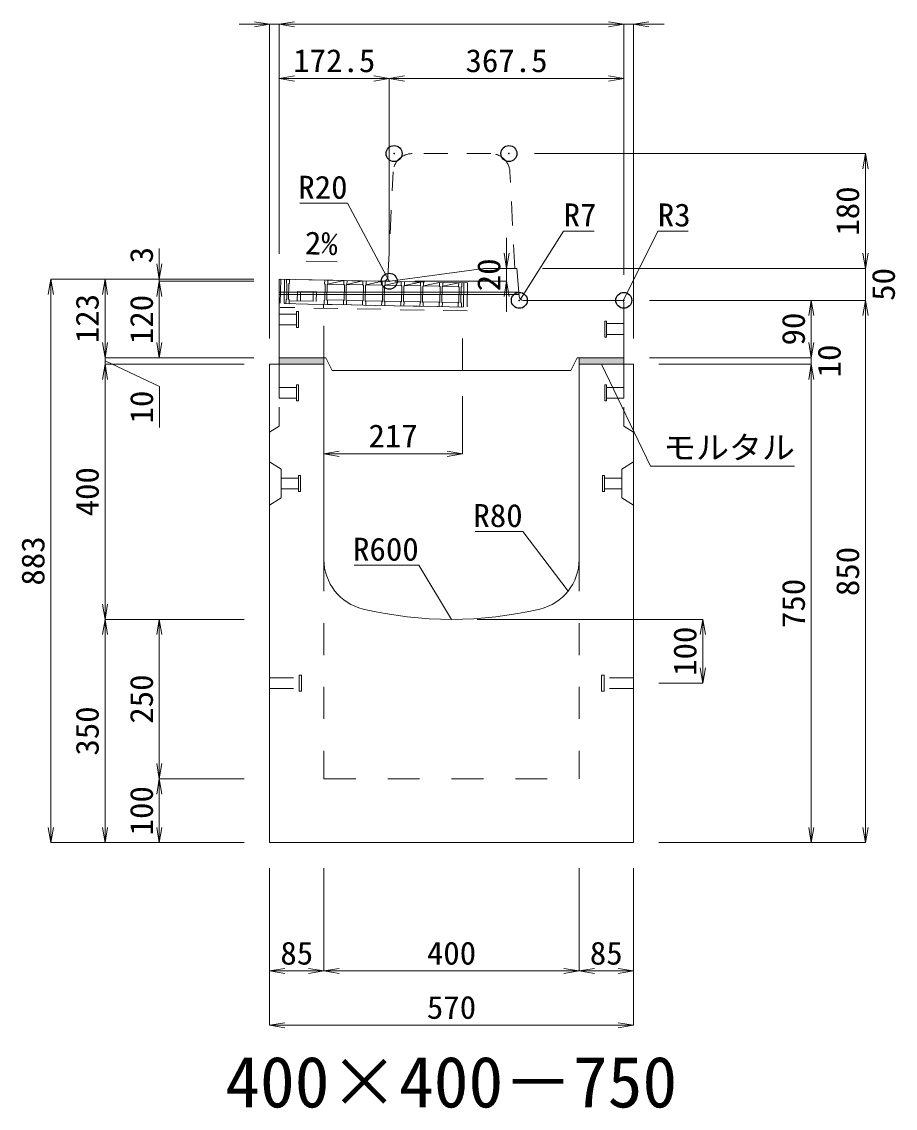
# Model space of a CAD drawing. Units: millimetres at full size. Extents: x -1809 to 57027, y -20349 to 17321.
# Drawn here: x 31895 to 33264, y -7312 to -5609 of the extents above; entities that cross this region are included whole.
import ezdxf
from ezdxf.enums import TextEntityAlignment as Align

# ---------------------------------------------------------------- set-up
doc = ezdxf.new("R2010")
doc.units = ezdxf.units.MM
doc.header["$LTSCALE"] = 50
doc.header["$PDMODE"] = 32
doc.header["$PDSIZE"] = 25
doc.linetypes.add('USER1', pattern=[2, 1, -1])
doc.linetypes.add('USER2', pattern=[1.35, 0.75, -0.6])
for name, color, linetype, lineweight in [('インサート', 3, 'USER2', 9), ('グレーチング', 7, 'USER2', 9), ('モルタル', 7, 'Continuous', 9), ('受枠', 3, 'USER2', 9), ('寸法線', 7, 'Continuous', 13), ('引出線', 4, 'Continuous', 13), ('本体', 2, 'Continuous', 13), ('目地', 132, 'Continuous', 9)]:
    doc.layers.add(name, color=color, linetype=linetype, lineweight=lineweight)
doc.layers.add('作業エリア', color=11, linetype='Continuous')
doc.layers.add('文字', color=7, linetype='Continuous')
doc.styles.add('ＭＳ 明朝', font='')
doc.styles.get('ＭＳ 明朝').set_extended_font_data('MS Mincho')

# ---------------------------------------------------------------- blocks, each defined once
blk = doc.blocks.new('open_arrow')
at = {"color": 0, "linetype": 'Continuous', "lineweight": -2}
blk.add_lwpolyline([(7.5, 1.25), (0, 0), (7.5, -1.25)], dxfattribs=at)

msp = doc.modelspace()

# ---------------------------------------------------------------- hatches: boundary and pattern name
at = {"layer": 'モルタル'}
for points in [[(32368.24, -6146.05), (32368.24, -6136.05), (32298.24, -6136.05), (32298.24, -6146.05)], [(32838.24, -6146.05), (32838.24, -6136.05), (32768.24, -6136.05), (32768.24, -6146.05)]]:
    msp.add_hatch(color=256, dxfattribs=at).paths.add_polyline_path(points)

# ---------------------------------------------------------------- linework, layer by layer
at = {"layer": 'インサート'}
for p, q in [((32298.24, -6067.55), (32325.24, -6067.55)), ((32298.24, -6067.55), (32298.24, -6084.55)), ((32328.24, -6063.55), (32325.24, -6063.55)), ((32325.24, -6063.55), (32325.24, -6088.55)), ((32328.24, -6088.55), (32328.24, -6063.55)), ((32808.24, -6078.55), (32811.24, -6078.55)), ((32808.24, -6103.55), (32808.24, -6078.55)), ((32811.24, -6078.55), (32811.24, -6103.55)), ((32298.24, -6084.55), (32325.24, -6084.55)), ((32325.24, -6088.55), (32328.24, -6088.55)), ((32838.24, -6082.55), (32811.24, -6082.55)), ((32838.24, -6082.55), (32838.24, -6099.55)), ((32811.24, -6103.55), (32808.24, -6103.55)), ((32838.24, -6099.55), (32811.24, -6099.55)), ((32328.24, -6178.55), (32325.24, -6178.55)), ((32325.24, -6178.55), (32325.24, -6203.55)), ((32328.24, -6203.55), (32328.24, -6178.55)), ((32808.24, -6178.55), (32811.24, -6178.55)), ((32808.24, -6203.55), (32808.24, -6178.55)), ((32811.24, -6178.55), (32811.24, -6203.55)), ((32298.24, -6182.55), (32325.24, -6182.55)), ((32298.24, -6182.55), (32298.24, -6199.55)), ((32838.24, -6182.55), (32811.24, -6182.55)), ((32838.24, -6182.55), (32838.24, -6199.55)), ((32298.24, -6199.55), (32325.24, -6199.55)), ((32325.24, -6203.55), (32328.24, -6203.55)), ((32811.24, -6203.55), (32808.24, -6203.55)), ((32838.24, -6199.55), (32811.24, -6199.55)), ((32301.44, -6324.55), (32328.44, -6324.55)), ((32301.44, -6324.55), (32301.44, -6341.55)), ((32331.44, -6320.55), (32328.44, -6320.55)), ((32328.44, -6320.55), (32328.44, -6345.55)), ((32331.44, -6345.55), (32331.44, -6320.55)), ((32805.04, -6320.55), (32808.04, -6320.55)), ((32805.04, -6345.55), (32805.04, -6320.55)), ((32808.04, -6320.55), (32808.04, -6345.55)), ((32835.04, -6324.55), (32808.04, -6324.55)), ((32835.04, -6324.55), (32835.04, -6341.55)), ((32301.44, -6341.55), (32328.44, -6341.55)), ((32328.44, -6345.55), (32331.44, -6345.55)), ((32808.04, -6345.55), (32805.04, -6345.55)), ((32835.04, -6341.55), (32808.04, -6341.55)), ((32283.24, -6637.55), (32329.24, -6637.55)), ((32283.24, -6654.55), (32283.24, -6637.55)), ((32329.24, -6658.55), (32329.24, -6633.55)), ((32329.24, -6633.55), (32333.24, -6633.55)), ((32333.24, -6658.55), (32333.24, -6633.55)), ((32803.24, -6633.55), (32807.24, -6633.55)), ((32803.24, -6633.55), (32803.24, -6658.55)), ((32807.24, -6633.55), (32807.24, -6658.55)), ((32853.24, -6637.55), (32807.24, -6637.55)), ((32853.24, -6637.55), (32853.24, -6654.55)), ((32283.24, -6654.55), (32329.24, -6654.55)), ((32333.24, -6658.55), (32329.24, -6658.55)), ((32807.24, -6658.55), (32803.24, -6658.55)), ((32853.24, -6654.55), (32807.24, -6654.55))]:
    msp.add_line(p, q, dxfattribs=at)
at = {"layer": 'グレーチング'}
for p, q in [((32309.53, -6013.27), (32309.41, -6019.27)), ((32309.41, -6019.27), (32310.39, -6020.29)), ((32584.48, -6018.59), (32309.53, -6013.27)), ((32310.39, -6020.29), (32309.93, -6044.29)), ((32313.39, -6020.35), (32312.93, -6044.34)), ((32314.41, -6019.37), (32313.39, -6020.35)), ((32314.53, -6013.37), (32314.41, -6019.37)), ((32369.52, -6014.43), (32369.4, -6020.43)), ((32369.4, -6020.43), (32370.38, -6021.45)), ((32370.38, -6021.45), (32369.92, -6045.45)), ((32373.38, -6021.51), (32372.92, -6045.5)), ((32374.4, -6020.53), (32373.38, -6021.51)), ((32374.52, -6014.53), (32374.4, -6020.53)), ((32374.4, -6020.53), (32399.51, -6015.01)), ((32374.4, -6020.53), (32399.4, -6021.01)), ((32399.51, -6015.01), (32399.4, -6021.01)), ((32399.4, -6021.01), (32400.38, -6022.03)), ((32400.38, -6022.03), (32399.91, -6046.03)), ((32403.38, -6022.09), (32402.91, -6046.09)), ((32404.39, -6021.11), (32403.38, -6022.09)), ((32404.51, -6015.11), (32404.39, -6021.11)), ((32404.39, -6021.11), (32429.51, -6015.59)), ((32404.39, -6021.11), (32429.39, -6021.59)), ((32429.51, -6015.59), (32429.39, -6021.59)), ((32429.39, -6021.59), (32430.37, -6022.61)), ((32430.37, -6022.61), (32429.91, -6046.61)), ((32433.37, -6022.67), (32432.91, -6046.67)), ((32434.39, -6021.69), (32433.37, -6022.67)), ((32434.51, -6015.69), (32434.39, -6021.69)), ((32434.39, -6021.69), (32459.5, -6016.17)), ((32434.39, -6021.69), (32459.38, -6022.17)), ((32459.5, -6016.17), (32459.38, -6022.17)), ((32459.38, -6022.17), (32460.36, -6023.19)), ((32460.36, -6023.19), (32459.9, -6047.19)), ((32463.36, -6023.25), (32462.9, -6047.25)), ((32464.38, -6022.27), (32463.36, -6023.25)), ((32464.5, -6016.27), (32464.38, -6022.27)), ((32464.38, -6022.27), (32489.49, -6016.76)), ((32464.38, -6022.27), (32489.38, -6022.75)), ((32489.49, -6016.76), (32489.38, -6022.75)), ((32489.38, -6022.75), (32490.36, -6023.77)), ((32490.36, -6023.77), (32489.89, -6047.77)), ((32493.36, -6023.83), (32492.89, -6047.83)), ((32494.38, -6022.85), (32493.36, -6023.83)), ((32494.49, -6016.85), (32494.38, -6022.85)), ((32494.38, -6022.85), (32519.49, -6017.34)), ((32494.38, -6022.85), (32519.37, -6023.33)), ((32519.49, -6017.34), (32519.37, -6023.33)), ((32519.37, -6023.33), (32520.35, -6024.35)), ((32520.35, -6024.35), (32519.89, -6048.35)), ((32523.35, -6024.41), (32522.89, -6048.41)), ((32524.37, -6023.43), (32523.35, -6024.41)), ((32524.49, -6017.43), (32524.37, -6023.43)), ((32524.37, -6023.43), (32549.48, -6017.92)), ((32524.37, -6023.43), (32549.37, -6023.92)), ((32549.48, -6017.92), (32549.37, -6023.92)), ((32549.37, -6023.92), (32550.35, -6024.93)), ((32550.35, -6024.93), (32549.88, -6048.93)), ((32553.35, -6024.99), (32552.88, -6048.99)), ((32554.37, -6024.01), (32553.35, -6024.99)), ((32554.48, -6018.01), (32554.37, -6024.01)), ((32554.37, -6024.01), (32579.48, -6018.5)), ((32554.37, -6024.01), (32579.36, -6024.5)), ((32579.48, -6018.5), (32579.36, -6024.5)), ((32579.36, -6024.5), (32580.34, -6025.51)), ((32580.34, -6025.51), (32579.88, -6049.51)), ((32583.34, -6025.57), (32582.88, -6049.57)), ((32584.36, -6024.59), (32583.34, -6025.57)), ((32584.48, -6018.59), (32584.36, -6024.59)), ((32308.79, -6051.26), (32308.91, -6045.27)), ((32308.91, -6045.27), (32309.93, -6044.29)), ((32313.91, -6045.36), (32312.93, -6044.34)), ((32313.79, -6051.36), (32313.91, -6045.36)), ((32326.67, -6032.11), (32326.38, -6047.1)), ((32326.67, -6032.11), (32356.66, -6032.69)), ((32331.67, -6032.2), (32331.38, -6047.2)), ((32351.66, -6032.59), (32351.37, -6047.59)), ((32356.66, -6032.69), (32356.37, -6047.68)), ((32368.9, -6046.43), (32369.92, -6045.45)), ((32372.92, -6045.5), (32399.91, -6046.03)), ((32373.9, -6046.52), (32372.92, -6045.5)), ((32583.74, -6056.59), (32308.79, -6051.26)), ((32313.88, -6046.86), (32368.87, -6047.93)), ((32368.78, -6052.43), (32368.9, -6046.43)), ((32373.78, -6052.52), (32373.9, -6046.52)), ((32398.78, -6053.01), (32398.89, -6047.01)), ((32398.89, -6047.01), (32399.91, -6046.03)), ((32403.89, -6047.1), (32402.91, -6046.09)), ((32402.91, -6046.09), (32429.91, -6046.61)), ((32403.78, -6053.1), (32403.89, -6047.1)), ((32428.77, -6053.59), (32428.89, -6047.59)), ((32428.89, -6047.59), (32429.91, -6046.61)), ((32433.89, -6047.68), (32432.91, -6046.67)), ((32432.91, -6046.67), (32459.9, -6047.19)), ((32433.77, -6053.68), (32433.89, -6047.68)), ((32458.76, -6054.17), (32458.88, -6048.17)), ((32458.88, -6048.17), (32459.9, -6047.19)), ((32463.88, -6048.27), (32462.9, -6047.25)), ((32462.9, -6047.25), (32489.89, -6047.77)), ((32463.76, -6054.26), (32463.88, -6048.27)), ((32488.76, -6054.75), (32488.88, -6048.75)), ((32488.88, -6048.75), (32489.89, -6047.77)), ((32493.87, -6048.85), (32492.89, -6047.83)), ((32492.89, -6047.83), (32519.89, -6048.35)), ((32493.76, -6054.84), (32493.87, -6048.85)), ((32518.75, -6055.33), (32518.87, -6049.33)), ((32518.87, -6049.33), (32519.89, -6048.35)), ((32523.87, -6049.43), (32522.89, -6048.41)), ((32522.89, -6048.41), (32549.88, -6048.93)), ((32523.75, -6055.43), (32523.87, -6049.43)), ((32548.75, -6055.91), (32548.86, -6049.91)), ((32548.86, -6049.91), (32549.88, -6048.93)), ((32552.88, -6048.99), (32579.88, -6049.51)), ((32553.86, -6050.01), (32552.88, -6048.99)), ((32553.75, -6056.01), (32553.86, -6050.01)), ((32578.74, -6056.49), (32578.86, -6050.49)), ((32578.86, -6050.49), (32579.88, -6049.51)), ((32583.86, -6050.59), (32582.88, -6049.57)), ((32583.74, -6056.59), (32583.86, -6050.59))]:
    msp.add_line(p, q, dxfattribs=at)
at = {"layer": 'モルタル'}
for points in [[(32298.24, -6136.05), (32368.24, -6136.05), (32368.24, -6146.05), (32298.24, -6146.05)], [(32768.24, -6136.05), (32838.24, -6136.05), (32838.24, -6146.05), (32768.24, -6146.05)]]:
    msp.add_lwpolyline(points, close=True, dxfattribs=at)
at = {"layer": '作業エリア'}
for p in [(32478.24, -5816.05), (32658.24, -5816.05), (32470.74, -6016.05), (32674.49, -6046.05), (32838.24, -6046.05)]:
    msp.add_point(p, dxfattribs=at)
at = {"layer": '受枠'}
for p, q in [((32300.53, -6013.1), (32299.68, -6057.09)), ((32593.48, -6018.77), (32300.53, -6013.1)), ((32306.53, -6013.21), (32305.79, -6051.21)), ((32587.48, -6018.65), (32586.74, -6056.64)), ((32593.48, -6018.77), (32592.62, -6062.76)), ((32592.62, -6062.76), (32299.68, -6057.09)), ((32305.79, -6051.21), (32586.74, -6056.64)), ((32367.78, -6052.41), (32367.67, -6058.41))]:
    msp.add_line(p, q, dxfattribs=at)
at = {"layer": '寸法線'}
for p, q in [((32346.24, -5613.38), (32235.24, -5613.38)), ((32283.24, -6106.03), (32283.24, -5613.38)), ((32298.24, -5613.38), (32838.24, -5613.38)), ((32298.24, -5973.03), (32298.24, -5613.38)), ((32298.24, -5973.03), (32298.24, -5613.38)), ((32790.24, -5613.38), (32901.24, -5613.38)), ((32838.24, -6006.03), (32838.24, -5613.38)), ((32838.24, -6006.03), (32838.24, -5613.38)), ((32853.24, -6106.03), (32853.24, -5613.38)), ((32470.74, -5698.38), (32298.24, -5698.38)), ((32298.24, -5973.03), (32298.24, -5698.38)), ((32470.74, -5976.03), (32470.74, -5698.38)), ((32470.74, -5698.38), (32838.24, -5698.38)), ((32470.74, -5976.03), (32470.74, -5698.38)), ((32838.24, -6006.03), (32838.24, -5698.38)), ((32698.26, -5816.05), (33217.02, -5816.05)), ((33217.02, -5996.05), (33217.02, -5816.05)), ((32654.6, -6064.05), (32654.6, -5948.05)), ((33217.02, -5948.05), (33217.02, -6094.05)), ((32110.3, -5965.05), (32110.3, -6064.05)), ((32654.6, -5996.05), (32658.76, -5996.05)), ((32710.76, -5996.05), (33217.02, -5996.05)), ((32710.76, -5996.05), (33217.02, -5996.05)), ((31940.3, -6896.05), (31940.3, -6013.05)), ((32258.22, -6013.05), (31940.3, -6013.05)), ((32025.3, -6013.05), (32025.3, -6136.05)), ((32258.22, -6013.05), (32025.3, -6013.05)), ((32258.22, -6013.05), (32110.3, -6013.05)), ((32258.22, -6016.05), (32110.3, -6016.05)), ((32110.3, -6016.05), (32110.3, -6136.05)), ((32258.22, -6016.05), (32110.3, -6016.05)), ((32510.76, -6016.05), (32654.6, -6016.05)), ((32878.26, -6046.05), (33132.02, -6046.05)), ((32878.26, -6046.05), (33217.02, -6046.05)), ((32878.26, -6046.05), (33217.02, -6046.05)), ((33132.02, -6046.05), (33132.02, -6136.05)), ((33217.02, -6046.05), (33217.02, -6896.05)), ((32025.3, -6088.05), (32025.3, -6194.05)), ((33132.02, -6088.05), (33132.02, -6194.05)), ((32258.22, -6136.05), (32025.3, -6136.05)), ((32258.22, -6136.05), (32025.3, -6136.05)), ((32025.3, -6141.05), (32110.51, -6181.26)), ((32243.22, -6146.05), (32025.3, -6146.05)), ((32025.3, -6146.05), (32025.3, -6546.05)), ((32243.22, -6146.05), (32025.3, -6146.05)), ((32258.22, -6136.05), (32110.3, -6136.05)), ((32878.26, -6136.05), (33132.02, -6136.05)), ((32878.26, -6136.05), (33132.02, -6136.05)), ((32893.26, -6146.05), (33132.02, -6146.05)), ((32893.26, -6146.05), (33132.02, -6146.05)), ((33132.02, -6146.05), (33132.02, -6896.05)), ((32110.51, -6181.26), (32110.51, -6245.32)), ((32585.24, -6196.07), (32585.24, -6286.56)), ((32368.24, -6286.56), (32585.24, -6286.56)), ((32243.22, -6546.05), (32025.3, -6546.05)), ((32025.3, -6896.05), (32025.3, -6546.05)), ((32243.22, -6546.05), (32025.3, -6546.05)), ((32110.3, -6546.05), (32110.3, -6796.05)), ((32243.22, -6546.05), (32110.3, -6546.05)), ((32608.26, -6546.05), (32962.02, -6546.05)), ((32962.02, -6546.05), (32962.02, -6646.05)), ((32893.26, -6646.05), (32962.02, -6646.05)), ((32243.22, -6796.05), (32110.3, -6796.05)), ((32110.3, -6796.05), (32110.3, -6896.05)), ((32243.22, -6796.05), (32110.3, -6796.05)), ((32243.22, -6896.05), (31940.3, -6896.05)), ((32243.22, -6896.05), (32025.3, -6896.05)), ((32243.22, -6896.05), (32110.3, -6896.05)), ((32893.26, -6896.05), (33132.02, -6896.05)), ((32893.26, -6896.05), (33217.02, -6896.05)), ((32283.24, -6936.07), (32283.24, -7097.21)), ((32283.24, -6936.07), (32283.24, -7182.21)), ((32368.24, -6936.07), (32368.24, -7097.21)), ((32368.24, -6936.07), (32368.24, -7097.21)), ((32768.24, -6936.07), (32768.24, -7097.21)), ((32768.24, -6936.07), (32768.24, -7097.21)), ((32853.24, -6936.07), (32853.24, -7097.21)), ((32853.24, -6936.07), (32853.24, -7182.21)), ((32283.24, -7097.21), (32368.24, -7097.21)), ((32368.24, -7097.21), (32768.24, -7097.21)), ((32768.24, -7097.21), (32853.24, -7097.21)), ((32283.24, -7182.21), (32853.24, -7182.21))]:
    msp.add_line(p, q, dxfattribs=at)
at = {"layer": '引出線'}
for points in [[(32470.74, -6016.01), (32405.34, -5893.94), (32330.67, -5893.94)], [(32676.22, -6044.19), (32743.97, -5937.41), (32791.9, -5937.41)], [(32837.36, -6046.93), (32891.52, -5937.41), (32939.25, -5937.41)], [(32389.27, -5985.86), (32340.53, -5984.89), (32389.27, -5985.86)], [(32803.24, -6146.05), (32879.95, -6305.82), (33105.87, -6305.82)], [(32751, -6501.63), (32679.74, -6408.52), (32605.07, -6408.52)], [(32568.24, -6546.05), (32516.88, -6461.3), (32415.87, -6461.3)]]:
    msp.add_lwpolyline(points, dxfattribs=at)
at = {"layer": '本体', "linetype": 'USER2', "lineweight": 9}
for p, q in [((32629.7, -5816.05), (32506.78, -5816.05)), ((32468.57, -6009.4), (32476.82, -5844.56)), ((32667.24, -5996.05), (32659.67, -5844.56)), ((32298.24, -6146.05), (32298.24, -6243.05)), ((32838.24, -6146.05), (32838.24, -6243.05)), ((32298.24, -6243.05), (32283.24, -6252.55)), ((32838.24, -6243.05), (32853.24, -6252.55))]:
    msp.add_line(p, q, dxfattribs=at)
at = {"layer": '本体'}
for p, q in [((32618.74, -5996.05), (32472.07, -6015.87)), ((32670.74, -5996.05), (32618.74, -5996.05)), ((32674.01, -6039.58), (32670.74, -5996.05)), ((32298.24, -6136.05), (32298.24, -6013.05)), ((32453.24, -6016.05), (32298.24, -6013.05)), ((32453.24, -6016.05), (32469.4, -6016.05)), ((32835.24, -6046.05), (32680.99, -6046.05)), ((32838.24, -6136.05), (32838.24, -6049.05)), ((32283.24, -6146.05), (32283.24, -6896.05)), ((32368.24, -6146.05), (32283.24, -6146.05)), ((32371.24, -6136.05), (32298.24, -6136.05)), ((32368.24, -6146.05), (32368.24, -6452.02)), ((32371.24, -6136.05), (32381.24, -6156.05)), ((32765.24, -6136.05), (32755.24, -6156.05)), ((32838.24, -6136.05), (32765.24, -6136.05)), ((32768.24, -6452.02), (32768.24, -6146.05)), ((32853.24, -6146.05), (32768.24, -6146.05)), ((32853.24, -6896.05), (32853.24, -6146.05)), ((32755.24, -6156.05), (32381.24, -6156.05)), ((32283.24, -6896.05), (32853.24, -6896.05))]:
    msp.add_line(p, q, dxfattribs=at)
at = {"layer": '本体', "linetype": 'USER1'}
for p, q in [((32368.24, -6136.05), (32368.24, -6052.42)), ((32585.24, -6156.05), (32585.24, -6056.62))]:
    msp.add_line(p, q, dxfattribs=at)
at = {"layer": '本体', "lineweight": 9}
for p, q in [((32283.24, -6299.05), (32301.44, -6310.55)), ((32853.24, -6299.05), (32835.04, -6310.55)), ((32301.44, -6310.55), (32301.44, -6355.55)), ((32835.04, -6310.55), (32835.04, -6355.55)), ((32283.24, -6367.05), (32301.44, -6355.55)), ((32853.24, -6367.05), (32835.04, -6355.55))]:
    msp.add_line(p, q, dxfattribs=at)
at = {"layer": '本体', "linetype": 'USER1', "lineweight": 15}
for p, q in [((32368.24, -6452.02), (32368.24, -6796.05)), ((32768.24, -6452.02), (32768.24, -6796.05)), ((32368.24, -6796.05), (32768.24, -6796.05))]:
    msp.add_line(p, q, dxfattribs=at)
at = {"layer": '本体', "linetype": 'USER2', "lineweight": 9}
for centre, radius, start, end in [((32506.78, -5846.05), 30, 90, 177.13759), ((32629.7, -5846.05), 30, 2.86241, 90), ((32461.58, -6009.05), 7, 270, 357.13759)]:
    msp.add_arc(centre, radius, start, end, dxfattribs=at)
at = {"layer": '本体'}
for centre, radius, start, end in [((32469.4, -5996.05), 20, 270, 277.69605), ((32680.99, -6039.05), 7, 184.28915, 270), ((32835.24, -6049.05), 3, 0, 90), ((32448.24, -6452.02), 80, 180, 256.65764), ((32688.24, -6452.02), 80, 283.34236, 0), ((32568.24, -5946.05), 600, 256.65764, 283.34236)]:
    msp.add_arc(centre, radius, start, end, dxfattribs=at)
at = {"layer": '目地'}
for p, q in [((32298.24, -6033.05), (32673.52, -6033.05)), ((32298.24, -6037.05), (32673.82, -6037.05))]:
    msp.add_line(p, q, dxfattribs=at)

# ---------------------------------------------------------------- block references
at = {"layer": '寸法線', "xscale": 3.2, "yscale": 3.2}
for p, rotation in [((32283.24, -5613.38), 180), ((32838.24, -5613.38), 180), ((32838.24, -5613.38), 180), ((32470.74, -5698.38), 180), ((32838.24, -5698.38), 180), ((33217.02, -5816.05), 270), ((32654.6, -5996.05), 90), ((33217.02, -5996.05), 90), ((33217.02, -5996.05), 90), ((32110.3, -6013.05), 90), ((31940.3, -6013.05), 270), ((32025.3, -6013.05), 270), ((32110.3, -6016.05), 270), ((32110.3, -6016.05), 270), ((32654.6, -6016.05), 270), ((33132.02, -6046.05), 270), ((33217.02, -6046.05), 270), ((33217.02, -6046.05), 270), ((32025.3, -6136.05), 90), ((32025.3, -6136.05), 90), ((32110.3, -6136.05), 90), ((33132.02, -6136.05), 90), ((33132.02, -6136.05), 90), ((32025.3, -6146.05), 270), ((32025.3, -6146.05), 270), ((33132.02, -6146.05), 270), ((33132.02, -6146.05), 270), ((32585.24, -6286.56), 180), ((32025.3, -6546.05), 90), ((32025.3, -6546.05), 270), ((32110.3, -6546.05), 270), ((32962.02, -6546.05), 270), ((32962.02, -6646.05), 90), ((32110.3, -6796.05), 90), ((32110.3, -6796.05), 270), ((31940.3, -6896.05), 90), ((32025.3, -6896.05), 90), ((32110.3, -6896.05), 90), ((33132.02, -6896.05), 90), ((33217.02, -6896.05), 90), ((32368.24, -7097.21), 180), ((32768.24, -7097.21), 180), ((32853.24, -7097.21), 180), ((32853.24, -7182.21), 180)]:
    msp.add_blockref('open_arrow', p, dxfattribs=dict(at, rotation=rotation))
for p in [(32298.24, -5613.38), (32298.24, -5613.38), (32853.24, -5613.38), (32298.24, -5698.38), (32470.74, -5698.38), (32368.24, -6286.56), (32283.24, -7097.21), (32368.24, -7097.21), (32768.24, -7097.21), (32283.24, -7182.21)]:
    msp.add_blockref('open_arrow', p, dxfattribs=at)
at = {"layer": '引出線', "xscale": 0.0533, "yscale": 0.0533}
for p, rotation in [((32389.27, -5985.86), 178.9), ((32470.74, -6016.01), 118.2), ((32676.22, -6044.19), 57.6), ((32837.36, -6046.93), 63.7), ((32803.24, -6146.05), 295.6), ((32751, -6501.63), 127.4), ((32568.24, -6546.05), 121.2)]:
    msp.add_blockref('open_arrow', p, dxfattribs=dict(at, rotation=rotation))

# ---------------------------------------------------------------- texts
at = {"layer": '寸法線', "style": 'ＭＳ 明朝', "width": 1.05}
for s, p in [('172.5', (32384.49, -5670.36)), ('367.5', (32654.49, -5670.36)), ('217', (32476.74, -6258.54)), ('85', (32325.74, -7069.19)), ('400', (32568.24, -7069.19)), ('85', (32810.74, -7069.19)), ('570', (32568.24, -7154.19))]:
    msp.add_text(s, height=36.03, dxfattribs=at).set_placement(p, align=Align.MIDDLE_CENTER)
for s, p in [('180', (33189, -5906.05)), ('3', (32082.3, -5975.23)), ('20', (32626.58, -6006.05)), ('50', (33245.04, -6021.05)), ('123', (31997.28, -6074.55)), ('120', (32082.28, -6076.05)), ('90', (33104, -6091.05)), ('10', (33160.04, -6141.05)), ('10', (32082.49, -6213.29)), ('400', (31997.28, -6346.05)), ('883', (31912.28, -6454.55)), ('850', (33189, -6471.05)), ('750', (33104, -6521.05)), ('100', (32934, -6596.05)), ('250', (32082.28, -6671.05)), ('350', (31997.28, -6721.05)), ('100', (32082.28, -6846.05))]:
    msp.add_text(s, height=36.03, rotation=90, dxfattribs=at).set_placement(p, align=Align.MIDDLE_CENTER)
at = {"layer": '引出線', "style": 'ＭＳ 明朝', "width": 1.05}
for s, p in [('R20', (32405.34, -5850.74)), ('R80', (32679.74, -6365.32)), ('R600', (32516.88, -6418.1))]:
    msp.add_text(s, height=36.03, dxfattribs=at).set_placement(p, align=Align.TOP_RIGHT)
for s, p in [('R7', (32743.97, -5894.21)), ('R3', (32891.52, -5894.21)), ('モルタル', (32899.95, -6258.72))]:
    msp.add_text(s, height=36.03, dxfattribs=at).set_placement(p, align=Align.TOP_LEFT)
msp.add_text('2%', height=36.03, rotation=358.854, dxfattribs=at).set_placement((32390.21, -5938.97), align=Align.TOP_RIGHT)
at = {"layer": '文字', "style": 'ＭＳ 明朝'}
msp.add_text('400×400－750', height=80.06, dxfattribs=at).set_placement((32567.76, -7271.03), align=Align.MIDDLE_CENTER)

doc.saveas('drawing.dxf')
